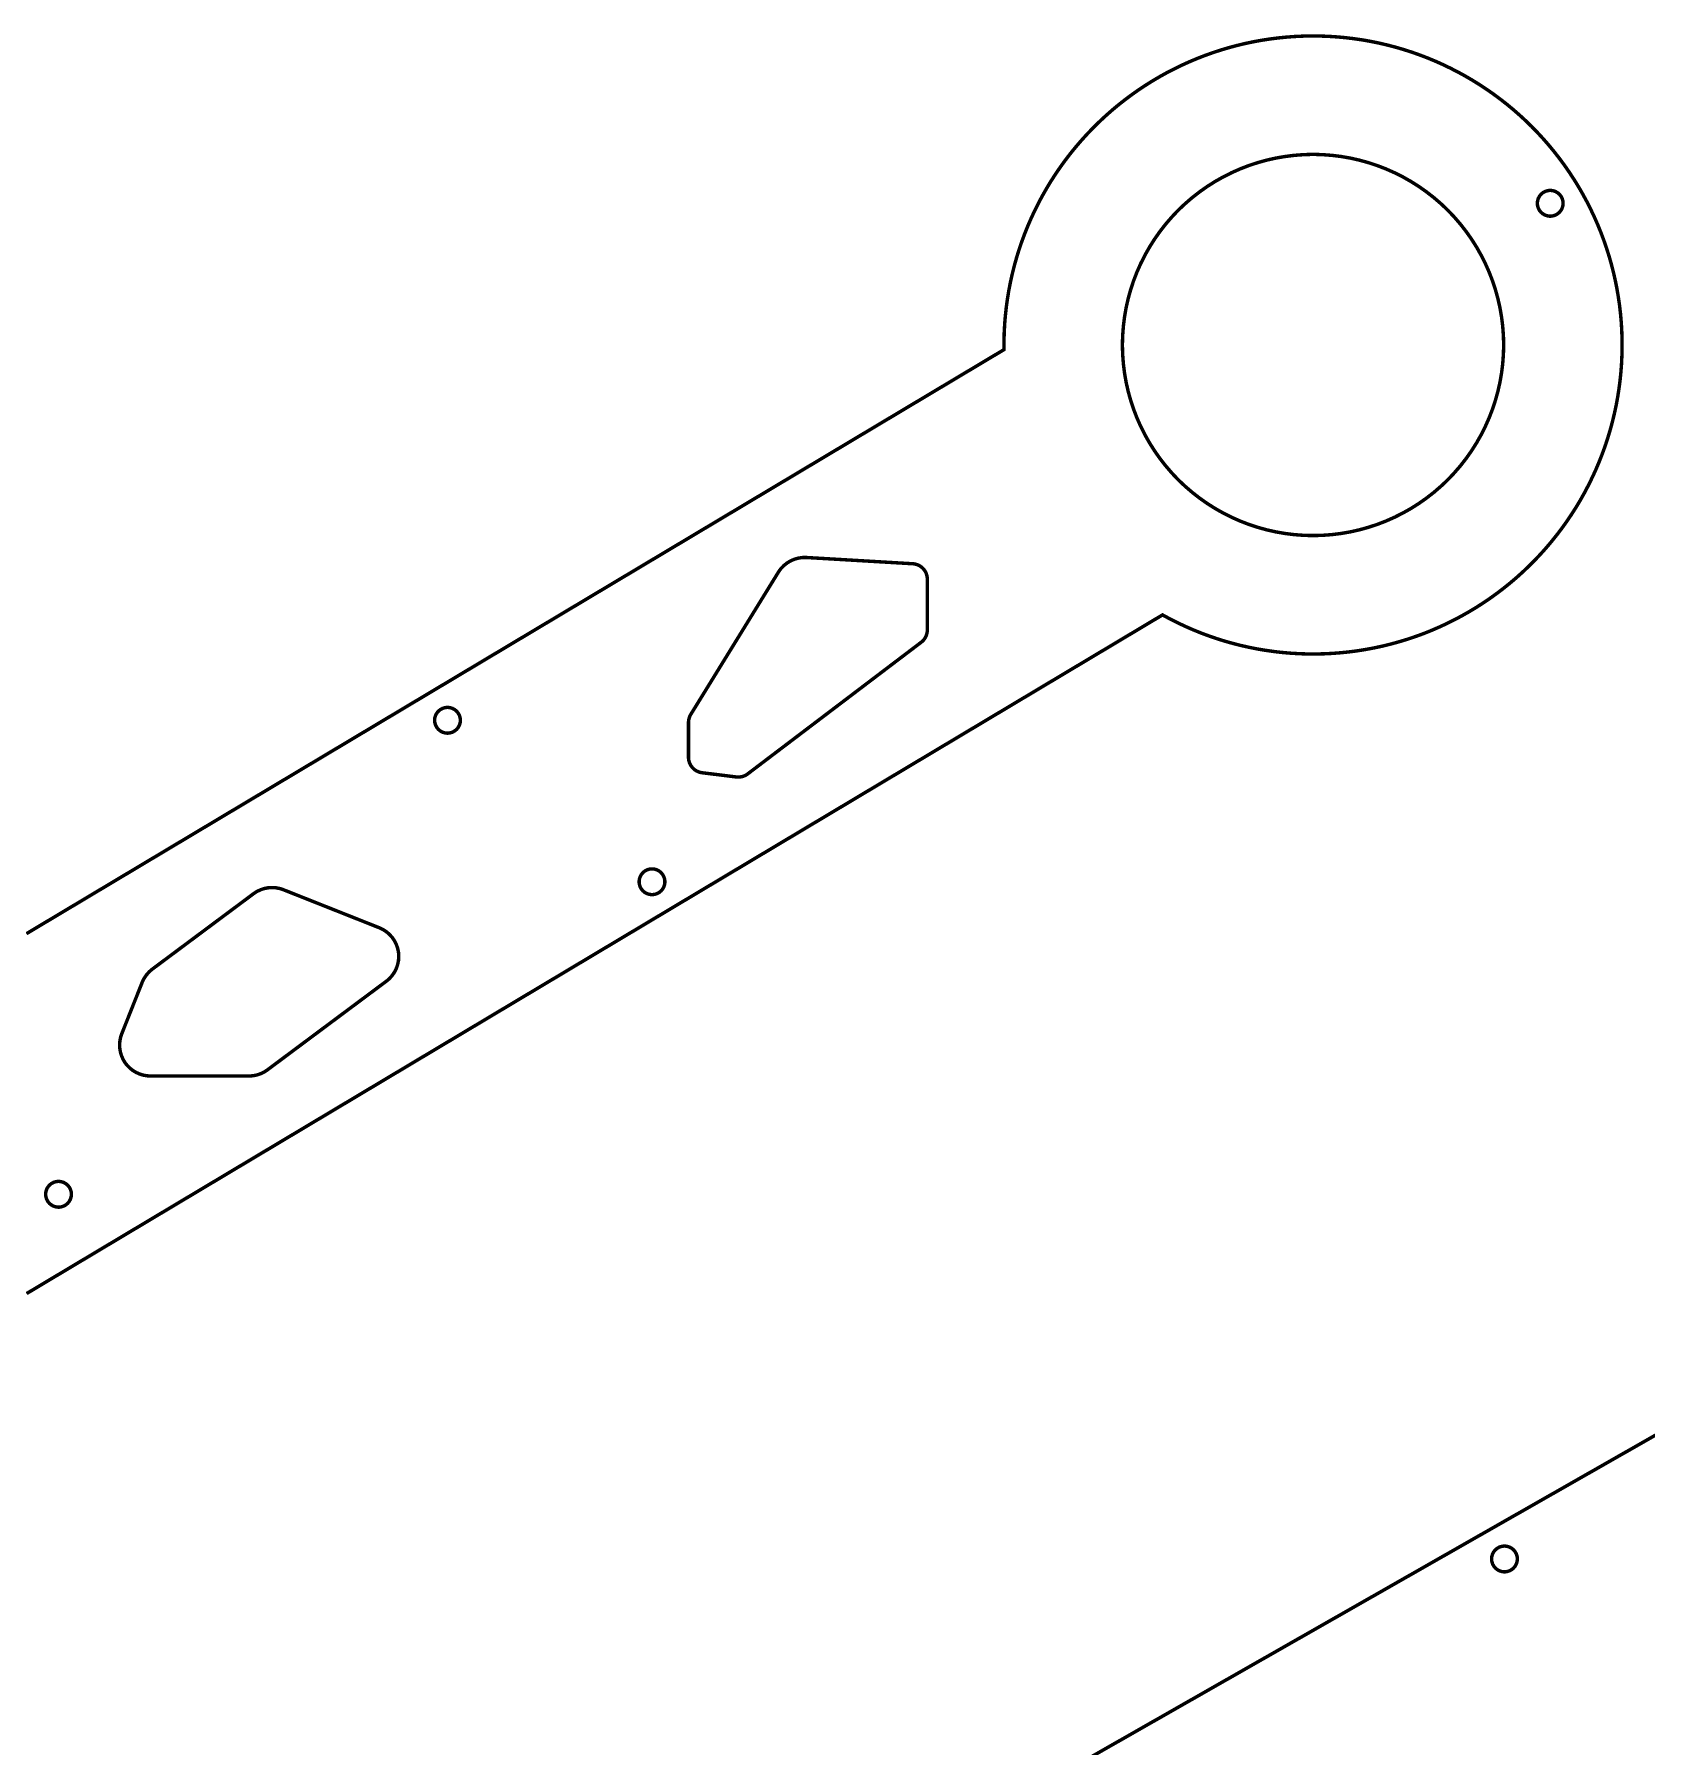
# Model space of a CAD drawing. Extents: x 0 to 533, y 0 to 326.
# Drawn here: x 250.5 to 407, y 160 to 326.2 of the extents above; entities that cross this region are included whole.
import ezdxf

# ---------------------------------------------------------------- set-up
doc = ezdxf.new("R2010")
doc.units = 0
doc.layers.get('0').update_dxf_attribs({"linetype": 'CONTINUOUS'})

msp = doc.modelspace()

# ---------------------------------------------------------------- linework, layer by layer
at = {"color": 0, "const_width": 0.3333}
for points in [[(249.718, 238.94), (344.592, 295.632), (344.589, 295.839), (344.592, 296.461), (344.612, 297.289), (344.657, 298.112), (344.725, 298.933), (344.814, 299.75), (344.925, 300.563), (345.058, 301.369), (345.214, 302.172), (345.39, 302.968), (345.588, 303.758), (345.807, 304.543), (346.046, 305.319), (346.307, 306.09), (346.589, 306.851), (346.89, 307.606), (347.213, 308.351), (347.554, 309.088), (347.917, 309.814), (348.297, 310.532), (348.699, 311.237), (349.119, 311.935), (349.558, 312.619), (350.017, 313.293), (350.494, 313.956), (350.989, 314.604), (351.504, 315.242), (352.036, 315.865), (352.586, 316.475), (353.154, 317.071), (353.739, 317.653), (354.342, 318.219), (354.806, 318.636), (354.963, 318.771), (355.119, 318.907), (355.597, 319.306), (356.246, 319.821), (356.906, 320.317), (357.576, 320.793), (358.26, 321.249), (358.954, 321.686), (359.658, 322.103), (360.372, 322.5), (361.096, 322.876), (361.828, 323.233), (362.569, 323.569), (363.319, 323.885), (364.076, 324.179), (364.84, 324.454), (365.612, 324.707), (366.39, 324.94), (367.174, 325.151), (367.964, 325.342), (368.758, 325.51), (369.557, 325.657), (370.361, 325.782), (371.168, 325.886), (371.979, 325.968), (372.793, 326.028), (373.608, 326.067), (374.426, 326.082), (375.247, 326.075), (376.068, 326.046), (376.889, 325.993), (377.711, 325.919), (378.533, 325.821), (379.15, 325.733), (379.354, 325.701), (379.56, 325.668), (380.172, 325.558), (380.983, 325.393), (381.786, 325.206), (382.583, 324.997), (383.372, 324.768), (384.153, 324.517), (384.925, 324.246), (385.688, 323.954), (386.442, 323.642), (387.185, 323.31), (387.919, 322.957), (388.643, 322.586), (389.356, 322.196), (390.057, 321.786), (390.747, 321.358), (391.425, 320.912), (392.092, 320.447), (392.744, 319.964), (393.385, 319.464), (394.011, 318.947), (394.624, 318.412), (395.222, 317.86), (395.806, 317.292), (396.375, 316.707), (396.928, 316.106), (397.467, 315.489), (397.987, 314.857), (398.493, 314.21), (398.982, 313.547), (399.453, 312.869), (399.906, 312.176), (400.235, 311.649), (400.342, 311.469), (400.449, 311.292), (400.757, 310.751), (401.153, 310.025), (401.526, 309.289), (401.878, 308.544), (402.21, 307.793), (402.519, 307.033), (402.807, 306.268), (403.074, 305.496), (403.319, 304.717), (403.543, 303.933), (403.746, 303.146), (403.926, 302.353), (404.085, 301.556), (404.222, 300.756), (404.339, 299.951), (404.432, 299.144), (404.504, 298.336), (404.554, 297.525), (404.582, 296.714), (404.589, 295.901), (404.572, 295.088), (404.535, 294.275), (404.475, 293.463), (404.392, 292.65), (404.287, 291.84), (404.161, 291.032), (404.013, 290.226), (403.84, 289.422), (403.647, 288.622), (403.431, 287.825), (403.192, 287.033), (402.999, 286.442), (402.931, 286.246), (402.862, 286.05), (402.647, 285.465), (402.344, 284.696), (402.021, 283.936), (401.676, 283.188), (401.314, 282.451), (400.931, 281.726), (400.531, 281.013), (400.11, 280.313), (399.672, 279.624), (399.215, 278.949), (398.742, 278.287), (398.25, 277.639), (397.742, 277.004), (397.217, 276.385), (396.675, 275.779), (396.118, 275.189), (395.544, 274.614), (394.956, 274.056), (394.353, 273.511), (393.733, 272.985), (393.101, 272.474), (392.453, 271.981), (391.792, 271.504), (391.118, 271.046), (390.429, 270.604), (389.729, 270.182), (389.015, 269.778), (388.29, 269.393), (387.553, 269.028), (386.803, 268.681), (386.043, 268.354), (385.465, 268.122), (385.271, 268.049), (385.078, 267.974), (384.492, 267.764), (383.707, 267.501), (382.917, 267.261), (382.124, 267.043), (381.325, 266.847), (380.524, 266.675), (379.719, 266.524), (378.912, 266.394), (378.104, 266.289), (377.293, 266.204), (376.482, 266.142), (375.669, 266.101), (374.857, 266.083), (374.044, 266.086), (373.233, 266.112), (372.424, 266.16), (371.614, 266.229), (370.807, 266.321), (370.003, 266.435), (369.201, 266.569), (368.404, 266.726), (367.61, 266.904), (366.819, 267.106), (366.035, 267.326), (365.254, 267.571), (364.481, 267.836), (363.713, 268.122), (362.951, 268.431), (362.197, 268.761), (361.45, 269.112), (360.711, 269.485), (360.161, 269.778), (359.981, 269.879), (249.718, 203.993)], [(293.99, 125.337), (417.078, 195.521)]]:
    msp.add_lwpolyline(points, dxfattribs=at)
at = {"color": 0}
for points in [[(249.718, 238.94), (344.592, 295.632), (344.589, 295.839), (344.592, 296.461), (344.612, 297.289), (344.657, 298.112), (344.725, 298.933), (344.814, 299.75), (344.925, 300.563), (345.058, 301.369), (345.214, 302.172), (345.39, 302.968), (345.588, 303.758), (345.807, 304.543), (346.046, 305.319), (346.307, 306.09), (346.589, 306.851), (346.89, 307.606), (347.213, 308.351), (347.554, 309.088), (347.917, 309.814), (348.297, 310.532), (348.699, 311.237), (349.119, 311.935), (349.558, 312.619), (350.017, 313.293), (350.494, 313.956), (350.989, 314.604), (351.504, 315.242), (352.036, 315.865), (352.586, 316.475), (353.154, 317.071), (353.739, 317.653), (354.342, 318.219), (354.806, 318.636), (354.963, 318.771), (355.119, 318.907), (355.597, 319.306), (356.246, 319.821), (356.906, 320.317), (357.576, 320.793), (358.26, 321.249), (358.954, 321.686), (359.658, 322.103), (360.372, 322.5), (361.096, 322.876), (361.828, 323.233), (362.569, 323.569), (363.319, 323.885), (364.076, 324.179), (364.84, 324.454), (365.612, 324.707), (366.39, 324.94), (367.174, 325.151), (367.964, 325.342), (368.758, 325.51), (369.557, 325.657), (370.361, 325.782), (371.168, 325.886), (371.979, 325.968), (372.793, 326.028), (373.608, 326.067), (374.426, 326.082), (375.247, 326.075), (376.068, 326.046), (376.889, 325.993), (377.711, 325.919), (378.533, 325.821), (379.15, 325.733), (379.354, 325.701), (379.56, 325.668), (380.172, 325.558), (380.983, 325.393), (381.786, 325.206), (382.583, 324.997), (383.372, 324.768), (384.153, 324.517), (384.925, 324.246), (385.688, 323.954), (386.442, 323.642), (387.185, 323.31), (387.919, 322.957), (388.643, 322.586), (389.356, 322.196), (390.057, 321.786), (390.747, 321.358), (391.425, 320.912), (392.092, 320.447), (392.744, 319.964), (393.385, 319.464), (394.011, 318.947), (394.624, 318.412), (395.222, 317.86), (395.806, 317.292), (396.375, 316.707), (396.928, 316.106), (397.467, 315.489), (397.987, 314.857), (398.493, 314.21), (398.982, 313.547), (399.453, 312.869), (399.906, 312.176), (400.235, 311.649), (400.342, 311.469), (400.449, 311.292), (400.757, 310.751), (401.153, 310.025), (401.526, 309.289), (401.878, 308.544), (402.21, 307.793), (402.519, 307.033), (402.807, 306.268), (403.074, 305.496), (403.319, 304.717), (403.543, 303.933), (403.746, 303.146), (403.926, 302.353), (404.085, 301.556), (404.222, 300.756), (404.339, 299.951), (404.432, 299.144), (404.504, 298.336), (404.554, 297.525), (404.582, 296.714), (404.589, 295.901), (404.572, 295.088), (404.535, 294.275), (404.475, 293.463), (404.392, 292.65), (404.287, 291.84), (404.161, 291.032), (404.013, 290.226), (403.84, 289.422), (403.647, 288.622), (403.431, 287.825), (403.192, 287.033), (402.999, 286.442), (402.931, 286.246), (402.862, 286.05), (402.647, 285.465), (402.344, 284.696), (402.021, 283.936), (401.676, 283.188), (401.314, 282.451), (400.931, 281.726), (400.531, 281.013), (400.11, 280.313), (399.672, 279.624), (399.215, 278.949), (398.742, 278.287), (398.25, 277.639), (397.742, 277.004), (397.217, 276.385), (396.675, 275.779), (396.118, 275.189), (395.544, 274.614), (394.956, 274.056), (394.353, 273.511), (393.733, 272.985), (393.101, 272.474), (392.453, 271.981), (391.792, 271.504), (391.118, 271.046), (390.429, 270.604), (389.729, 270.182), (389.015, 269.778), (388.29, 269.393), (387.553, 269.028), (386.803, 268.681), (386.043, 268.354), (385.465, 268.122), (385.271, 268.049), (385.078, 267.974), (384.492, 267.764), (383.707, 267.501), (382.917, 267.261), (382.124, 267.043), (381.325, 266.847), (380.524, 266.675), (379.719, 266.524), (378.912, 266.394), (378.104, 266.289), (377.293, 266.204), (376.482, 266.142), (375.669, 266.101), (374.857, 266.083), (374.044, 266.086), (373.233, 266.112), (372.424, 266.16), (371.614, 266.229), (370.807, 266.321), (370.003, 266.435), (369.201, 266.569), (368.404, 266.726), (367.61, 266.904), (366.819, 267.106), (366.035, 267.326), (365.254, 267.571), (364.481, 267.836), (363.713, 268.122), (362.951, 268.431), (362.197, 268.761), (361.45, 269.112), (360.711, 269.485), (360.161, 269.778), (359.981, 269.879), (249.718, 203.993)], [(293.99, 125.337), (417.078, 195.521)]]:
    msp.add_lwpolyline(points, dxfattribs=at)
at = {"color": 0, "const_width": 0.3333}
for points in [[(374.589, 314.582), (374.818, 314.582), (375.506, 314.56), (376.417, 314.492), (377.321, 314.379), (378.215, 314.224), (379.099, 314.024), (379.969, 313.782), (380.826, 313.499), (381.668, 313.174), (382.493, 312.808), (383.3, 312.403), (384.088, 311.957), (384.853, 311.474), (385.596, 310.951), (386.314, 310.392), (387.006, 309.796), (387.508, 309.325), (387.671, 309.164), (387.832, 309.001), (388.303, 308.499), (388.899, 307.807), (389.458, 307.089), (389.981, 306.346), (390.464, 305.581), (390.91, 304.793), (391.315, 303.986), (391.681, 303.161), (392.006, 302.319), (392.289, 301.463), (392.531, 300.592), (392.731, 299.708), (392.886, 298.814), (392.999, 297.91), (393.067, 296.999), (393.089, 296.311), (393.089, 296.082), (393.089, 295.853), (393.067, 295.164), (392.999, 294.253), (392.886, 293.35), (392.731, 292.456), (392.531, 291.572), (392.289, 290.701), (392.006, 289.844), (391.681, 289.003), (391.315, 288.178), (390.91, 287.371), (390.464, 286.583), (389.981, 285.818), (389.458, 285.075), (388.899, 284.357), (388.303, 283.665), (387.832, 283.162), (387.671, 283), (387.508, 282.838), (387.006, 282.368), (386.314, 281.771), (385.596, 281.213), (384.853, 280.69), (384.088, 280.206), (383.3, 279.761), (382.493, 279.356), (381.668, 278.99), (380.826, 278.665), (379.969, 278.382), (379.099, 278.14), (378.215, 277.94), (377.321, 277.785), (376.417, 277.672), (375.506, 277.604), (374.818, 277.582), (374.589, 277.582), (374.36, 277.582), (373.671, 277.604), (372.76, 277.672), (371.857, 277.785), (370.963, 277.94), (370.079, 278.14), (369.208, 278.382), (368.351, 278.665), (367.51, 278.99), (366.685, 279.356), (365.878, 279.761), (365.09, 280.206), (364.325, 280.69), (363.582, 281.213), (362.864, 281.771), (362.172, 282.368), (361.669, 282.838), (361.507, 283), (361.346, 283.162), (360.875, 283.665), (360.278, 284.357), (359.719, 285.075), (359.197, 285.818), (358.714, 286.583), (358.268, 287.371), (357.862, 288.178), (357.497, 289.003), (357.172, 289.844), (356.889, 290.701), (356.647, 291.572), (356.447, 292.456), (356.292, 293.35), (356.179, 294.253), (356.111, 295.164), (356.089, 295.853), (356.089, 296.082), (356.089, 296.311), (356.111, 296.999), (356.179, 297.91), (356.292, 298.814), (356.447, 299.708), (356.647, 300.592), (356.889, 301.463), (357.172, 302.319), (357.497, 303.161), (357.862, 303.986), (358.268, 304.793), (358.714, 305.581), (359.197, 306.346), (359.719, 307.089), (360.278, 307.807), (360.875, 308.499), (361.346, 309.001), (361.507, 309.164), (361.669, 309.325), (362.172, 309.796), (362.864, 310.392), (363.582, 310.951), (364.325, 311.474), (365.09, 311.957), (365.878, 312.403), (366.685, 312.808), (367.51, 313.174), (368.351, 313.499), (369.208, 313.782), (370.079, 314.024), (370.963, 314.224), (371.857, 314.379), (372.76, 314.492), (373.671, 314.56), (374.36, 314.582), (374.589, 314.582)], [(397.612, 311.089), (397.675, 311.089), (397.864, 311.064), (398.099, 310.99), (398.311, 310.875), (398.496, 310.722), (398.649, 310.537), (398.764, 310.325), (398.836, 310.09), (398.862, 309.901), (398.862, 309.839), (398.862, 309.776), (398.836, 309.588), (398.764, 309.353), (398.649, 309.14), (398.496, 308.956), (398.311, 308.803), (398.099, 308.688), (397.864, 308.614), (397.675, 308.589), (397.612, 308.589), (397.549, 308.589), (397.36, 308.614), (397.125, 308.688), (396.912, 308.803), (396.728, 308.956), (396.575, 309.14), (396.46, 309.353), (396.388, 309.588), (396.362, 309.776), (396.362, 309.839), (396.362, 309.901), (396.388, 310.09), (396.46, 310.325), (396.575, 310.537), (396.728, 310.722), (396.912, 310.875), (397.125, 310.99), (397.36, 311.064), (397.549, 311.089), (397.612, 311.089)], [(314.19, 260.219), (314.164, 260.176), (314.094, 260.036), (314.025, 259.842), (313.982, 259.64), (313.968, 259.485), (313.968, 259.433), (313.968, 256.046), (313.968, 255.976), (313.993, 255.768), (314.068, 255.507), (314.186, 255.267), (314.343, 255.053), (314.536, 254.869), (314.76, 254.722), (315.01, 254.617), (315.213, 254.565), (315.282, 254.557), (318.612, 254.142), (318.685, 254.133), (318.903, 254.133), (319.188, 254.182), (319.457, 254.283), (319.647, 254.392), (319.704, 254.435), (336.554, 267.221), (336.589, 267.247), (336.688, 267.335), (336.804, 267.461), (336.907, 267.6), (336.992, 267.749), (337.058, 267.907), (337.107, 268.071), (337.138, 268.242), (337.147, 268.372), (337.147, 268.415), (337.147, 273.347), (337.147, 273.383), (337.14, 273.494), (337.119, 273.638), (337.085, 273.776), (337.039, 273.91), (336.979, 274.037), (336.91, 274.158), (336.829, 274.271), (336.739, 274.376), (336.639, 274.472), (336.531, 274.56), (336.414, 274.636), (336.29, 274.703), (336.16, 274.757), (336.024, 274.8), (335.882, 274.829), (335.772, 274.843), (335.736, 274.844), (325.422, 275.45), (325.321, 275.456), (325.013, 275.446), (324.612, 275.388), (324.228, 275.276), (323.861, 275.115), (323.521, 274.908), (323.208, 274.656), (322.931, 274.361), (322.746, 274.115), (322.693, 274.028), (314.19, 260.219)], [(290.572, 260.899), (290.635, 260.899), (290.824, 260.872), (291.058, 260.8), (291.271, 260.685), (291.456, 260.532), (291.608, 260.347), (291.724, 260.135), (291.797, 259.9), (291.822, 259.711), (291.822, 259.649), (291.822, 259.585), (291.797, 259.396), (291.724, 259.161), (291.608, 258.949), (291.456, 258.764), (291.271, 258.611), (291.058, 258.496), (290.824, 258.424), (290.635, 258.399), (290.572, 258.399), (290.51, 258.399), (290.321, 258.424), (290.086, 258.496), (289.874, 258.611), (289.689, 258.764), (289.536, 258.949), (289.421, 259.161), (289.347, 259.396), (289.322, 259.585), (289.322, 259.649), (289.322, 259.711), (289.347, 259.9), (289.421, 260.135), (289.536, 260.347), (289.689, 260.532), (289.874, 260.685), (290.086, 260.8), (290.321, 260.872), (290.51, 260.899), (290.572, 260.899)], [(310.424, 245.221), (310.487, 245.221), (310.676, 245.196), (310.911, 245.124), (311.122, 245.008), (311.308, 244.856), (311.461, 244.671), (311.575, 244.458), (311.649, 244.224), (311.674, 244.035), (311.674, 243.971), (311.674, 243.908), (311.649, 243.719), (311.575, 243.485), (311.461, 243.272), (311.308, 243.088), (311.122, 242.935), (310.911, 242.819), (310.676, 242.747), (310.487, 242.721), (310.424, 242.721), (310.361, 242.721), (310.172, 242.747), (309.938, 242.819), (309.725, 242.935), (309.54, 243.088), (309.388, 243.272), (309.272, 243.485), (309.2, 243.719), (309.174, 243.908), (309.174, 243.971), (309.174, 244.035), (309.2, 244.224), (309.272, 244.458), (309.388, 244.671), (309.54, 244.856), (309.725, 245.008), (309.938, 245.124), (310.172, 245.196), (310.361, 245.221), (310.424, 245.221)], [(258.957, 229.221), (258.924, 229.135), (258.842, 228.869), (258.772, 228.51), (258.746, 228.149), (258.764, 227.786), (258.825, 227.431), (258.929, 227.082), (259.075, 226.747), (259.213, 226.506), (259.264, 226.429), (259.315, 226.353), (259.49, 226.136), (259.747, 225.876), (260.032, 225.651), (260.342, 225.462), (260.671, 225.314), (261.017, 225.204), (261.376, 225.138), (261.653, 225.114), (261.746, 225.114), (271.299, 225.114), (271.358, 225.114), (271.539, 225.124), (271.778, 225.153), (272.013, 225.2), (272.243, 225.267), (272.467, 225.351), (272.683, 225.453), (272.892, 225.572), (273.043, 225.672), (273.092, 225.708), (284.633, 234.314), (284.714, 234.374), (284.94, 234.576), (285.206, 234.874), (285.428, 235.2), (285.604, 235.551), (285.733, 235.924), (285.813, 236.311), (285.84, 236.708), (285.828, 237.011), (285.815, 237.111), (285.801, 237.211), (285.735, 237.507), (285.606, 237.885), (285.428, 238.237), (285.207, 238.563), (284.944, 238.857), (284.646, 239.115), (284.313, 239.333), (284.04, 239.469), (283.947, 239.507), (274.649, 243.197), (274.558, 243.233), (274.281, 243.317), (273.904, 243.388), (273.526, 243.408), (273.149, 243.383), (272.778, 243.31), (272.418, 243.19), (272.074, 243.025), (271.826, 242.872), (271.749, 242.814), (261.926, 235.492), (261.843, 235.429), (261.611, 235.221), (261.338, 234.911), (261.11, 234.567), (260.968, 234.289), (260.931, 234.193), (258.957, 229.221)], [(252.817, 214.882), (252.879, 214.882), (253.068, 214.857), (253.303, 214.785), (253.515, 214.669), (253.7, 214.517), (253.853, 214.332), (253.968, 214.119), (254.04, 213.885), (254.067, 213.696), (254.067, 213.632), (254.067, 213.569), (254.04, 213.381), (253.968, 213.146), (253.853, 212.933), (253.7, 212.749), (253.515, 212.596), (253.303, 212.481), (253.068, 212.408), (252.879, 212.382), (252.817, 212.382), (252.753, 212.382), (252.564, 212.408), (252.329, 212.481), (252.118, 212.596), (251.932, 212.749), (251.779, 212.933), (251.664, 213.146), (251.592, 213.381), (251.567, 213.569), (251.567, 213.632), (251.567, 213.696), (251.592, 213.885), (251.664, 214.119), (251.779, 214.332), (251.932, 214.517), (252.118, 214.669), (252.329, 214.785), (252.564, 214.857), (252.753, 214.882), (252.817, 214.882)], [(393.171, 176.979), (393.108, 176.979), (392.919, 177.006), (392.685, 177.078), (392.472, 177.193), (392.287, 177.346), (392.135, 177.531), (392.019, 177.743), (391.947, 177.978), (391.921, 178.167), (391.921, 178.229), (391.921, 178.293), (391.947, 178.482), (392.019, 178.717), (392.135, 178.929), (392.287, 179.114), (392.472, 179.267), (392.685, 179.382), (392.919, 179.454), (393.108, 179.479), (393.171, 179.479), (393.235, 179.479), (393.424, 179.454), (393.658, 179.382), (393.871, 179.267), (394.056, 179.114), (394.208, 178.929), (394.324, 178.717), (394.396, 178.482), (394.421, 178.293), (394.421, 178.229), (394.421, 178.167), (394.396, 177.978), (394.324, 177.743), (394.208, 177.531), (394.056, 177.346), (393.871, 177.193), (393.658, 177.078), (393.424, 177.006), (393.235, 176.979), (393.171, 176.979)]]:
    msp.add_lwpolyline(points, close=True, dxfattribs=at)
at = {"color": 0}
for points in [[(374.589, 314.582), (374.818, 314.582), (375.506, 314.56), (376.417, 314.492), (377.321, 314.379), (378.215, 314.224), (379.099, 314.024), (379.969, 313.782), (380.826, 313.499), (381.668, 313.174), (382.493, 312.808), (383.3, 312.403), (384.088, 311.957), (384.853, 311.474), (385.596, 310.951), (386.314, 310.392), (387.006, 309.796), (387.508, 309.325), (387.671, 309.164), (387.832, 309.001), (388.303, 308.499), (388.899, 307.807), (389.458, 307.089), (389.981, 306.346), (390.464, 305.581), (390.91, 304.793), (391.315, 303.986), (391.681, 303.161), (392.006, 302.319), (392.289, 301.463), (392.531, 300.592), (392.731, 299.708), (392.886, 298.814), (392.999, 297.91), (393.067, 296.999), (393.089, 296.311), (393.089, 296.082), (393.089, 295.853), (393.067, 295.164), (392.999, 294.253), (392.886, 293.35), (392.731, 292.456), (392.531, 291.572), (392.289, 290.701), (392.006, 289.844), (391.681, 289.003), (391.315, 288.178), (390.91, 287.371), (390.464, 286.583), (389.981, 285.818), (389.458, 285.075), (388.899, 284.357), (388.303, 283.665), (387.832, 283.162), (387.671, 283), (387.508, 282.838), (387.006, 282.368), (386.314, 281.771), (385.596, 281.213), (384.853, 280.69), (384.088, 280.206), (383.3, 279.761), (382.493, 279.356), (381.668, 278.99), (380.826, 278.665), (379.969, 278.382), (379.099, 278.14), (378.215, 277.94), (377.321, 277.785), (376.417, 277.672), (375.506, 277.604), (374.818, 277.582), (374.589, 277.582), (374.36, 277.582), (373.671, 277.604), (372.76, 277.672), (371.857, 277.785), (370.963, 277.94), (370.079, 278.14), (369.208, 278.382), (368.351, 278.665), (367.51, 278.99), (366.685, 279.356), (365.878, 279.761), (365.09, 280.206), (364.325, 280.69), (363.582, 281.213), (362.864, 281.771), (362.172, 282.368), (361.669, 282.838), (361.507, 283), (361.346, 283.162), (360.875, 283.665), (360.278, 284.357), (359.719, 285.075), (359.197, 285.818), (358.714, 286.583), (358.268, 287.371), (357.862, 288.178), (357.497, 289.003), (357.172, 289.844), (356.889, 290.701), (356.647, 291.572), (356.447, 292.456), (356.292, 293.35), (356.179, 294.253), (356.111, 295.164), (356.089, 295.853), (356.089, 296.082), (356.089, 296.311), (356.111, 296.999), (356.179, 297.91), (356.292, 298.814), (356.447, 299.708), (356.647, 300.592), (356.889, 301.463), (357.172, 302.319), (357.497, 303.161), (357.862, 303.986), (358.268, 304.793), (358.714, 305.581), (359.197, 306.346), (359.719, 307.089), (360.278, 307.807), (360.875, 308.499), (361.346, 309.001), (361.507, 309.164), (361.669, 309.325), (362.172, 309.796), (362.864, 310.392), (363.582, 310.951), (364.325, 311.474), (365.09, 311.957), (365.878, 312.403), (366.685, 312.808), (367.51, 313.174), (368.351, 313.499), (369.208, 313.782), (370.079, 314.024), (370.963, 314.224), (371.857, 314.379), (372.76, 314.492), (373.671, 314.56), (374.36, 314.582), (374.589, 314.582)], [(397.612, 311.089), (397.675, 311.089), (397.864, 311.064), (398.099, 310.99), (398.311, 310.875), (398.496, 310.722), (398.649, 310.537), (398.764, 310.325), (398.836, 310.09), (398.862, 309.901), (398.862, 309.839), (398.862, 309.776), (398.836, 309.588), (398.764, 309.353), (398.649, 309.14), (398.496, 308.956), (398.311, 308.803), (398.099, 308.688), (397.864, 308.614), (397.675, 308.589), (397.612, 308.589), (397.549, 308.589), (397.36, 308.614), (397.125, 308.688), (396.912, 308.803), (396.728, 308.956), (396.575, 309.14), (396.46, 309.353), (396.388, 309.588), (396.362, 309.776), (396.362, 309.839), (396.362, 309.901), (396.388, 310.09), (396.46, 310.325), (396.575, 310.537), (396.728, 310.722), (396.912, 310.875), (397.125, 310.99), (397.36, 311.064), (397.549, 311.089), (397.612, 311.089)], [(314.19, 260.219), (314.164, 260.176), (314.094, 260.036), (314.025, 259.842), (313.982, 259.64), (313.968, 259.485), (313.968, 259.433), (313.968, 256.046), (313.968, 255.976), (313.993, 255.768), (314.068, 255.507), (314.186, 255.267), (314.343, 255.053), (314.536, 254.869), (314.76, 254.722), (315.01, 254.617), (315.213, 254.565), (315.282, 254.557), (318.612, 254.142), (318.685, 254.133), (318.903, 254.133), (319.188, 254.182), (319.457, 254.283), (319.647, 254.392), (319.704, 254.435), (336.554, 267.221), (336.589, 267.247), (336.688, 267.335), (336.804, 267.461), (336.907, 267.6), (336.992, 267.749), (337.058, 267.907), (337.107, 268.071), (337.138, 268.242), (337.147, 268.372), (337.147, 268.415), (337.147, 273.347), (337.147, 273.383), (337.14, 273.494), (337.119, 273.638), (337.085, 273.776), (337.039, 273.91), (336.979, 274.037), (336.91, 274.158), (336.829, 274.271), (336.739, 274.376), (336.639, 274.472), (336.531, 274.56), (336.414, 274.636), (336.29, 274.703), (336.16, 274.757), (336.024, 274.8), (335.882, 274.829), (335.772, 274.843), (335.736, 274.844), (325.422, 275.45), (325.321, 275.456), (325.013, 275.446), (324.612, 275.388), (324.228, 275.276), (323.861, 275.115), (323.521, 274.908), (323.208, 274.656), (322.931, 274.361), (322.746, 274.115), (322.693, 274.028), (314.19, 260.219)], [(290.572, 260.899), (290.635, 260.899), (290.824, 260.872), (291.058, 260.8), (291.271, 260.685), (291.456, 260.532), (291.608, 260.347), (291.724, 260.135), (291.797, 259.9), (291.822, 259.711), (291.822, 259.649), (291.822, 259.585), (291.797, 259.396), (291.724, 259.161), (291.608, 258.949), (291.456, 258.764), (291.271, 258.611), (291.058, 258.496), (290.824, 258.424), (290.635, 258.399), (290.572, 258.399), (290.51, 258.399), (290.321, 258.424), (290.086, 258.496), (289.874, 258.611), (289.689, 258.764), (289.536, 258.949), (289.421, 259.161), (289.347, 259.396), (289.322, 259.585), (289.322, 259.649), (289.322, 259.711), (289.347, 259.9), (289.421, 260.135), (289.536, 260.347), (289.689, 260.532), (289.874, 260.685), (290.086, 260.8), (290.321, 260.872), (290.51, 260.899), (290.572, 260.899)], [(310.424, 245.221), (310.487, 245.221), (310.676, 245.196), (310.911, 245.124), (311.122, 245.008), (311.308, 244.856), (311.461, 244.671), (311.575, 244.458), (311.649, 244.224), (311.674, 244.035), (311.674, 243.971), (311.674, 243.908), (311.649, 243.719), (311.575, 243.485), (311.461, 243.272), (311.308, 243.088), (311.122, 242.935), (310.911, 242.819), (310.676, 242.747), (310.487, 242.721), (310.424, 242.721), (310.361, 242.721), (310.172, 242.747), (309.938, 242.819), (309.725, 242.935), (309.54, 243.088), (309.388, 243.272), (309.272, 243.485), (309.2, 243.719), (309.174, 243.908), (309.174, 243.971), (309.174, 244.035), (309.2, 244.224), (309.272, 244.458), (309.388, 244.671), (309.54, 244.856), (309.725, 245.008), (309.938, 245.124), (310.172, 245.196), (310.361, 245.221), (310.424, 245.221)], [(258.957, 229.221), (258.924, 229.135), (258.842, 228.869), (258.772, 228.51), (258.746, 228.149), (258.764, 227.786), (258.825, 227.431), (258.929, 227.082), (259.075, 226.747), (259.213, 226.506), (259.264, 226.429), (259.315, 226.353), (259.49, 226.136), (259.747, 225.876), (260.032, 225.651), (260.342, 225.462), (260.671, 225.314), (261.017, 225.204), (261.376, 225.138), (261.653, 225.114), (261.746, 225.114), (271.299, 225.114), (271.358, 225.114), (271.539, 225.124), (271.778, 225.153), (272.013, 225.2), (272.243, 225.267), (272.467, 225.351), (272.683, 225.453), (272.892, 225.572), (273.043, 225.672), (273.092, 225.708), (284.633, 234.314), (284.714, 234.374), (284.94, 234.576), (285.206, 234.874), (285.428, 235.2), (285.604, 235.551), (285.733, 235.924), (285.813, 236.311), (285.84, 236.708), (285.828, 237.011), (285.815, 237.111), (285.801, 237.211), (285.735, 237.507), (285.606, 237.885), (285.428, 238.237), (285.207, 238.563), (284.944, 238.857), (284.646, 239.115), (284.313, 239.333), (284.04, 239.469), (283.947, 239.507), (274.649, 243.197), (274.558, 243.233), (274.281, 243.317), (273.904, 243.388), (273.526, 243.408), (273.149, 243.383), (272.778, 243.31), (272.418, 243.19), (272.074, 243.025), (271.826, 242.872), (271.749, 242.814), (261.926, 235.492), (261.843, 235.429), (261.611, 235.221), (261.338, 234.911), (261.11, 234.567), (260.968, 234.289), (260.931, 234.193), (258.957, 229.221)], [(252.817, 214.882), (252.879, 214.882), (253.068, 214.857), (253.303, 214.785), (253.515, 214.669), (253.7, 214.517), (253.853, 214.332), (253.968, 214.119), (254.04, 213.885), (254.067, 213.696), (254.067, 213.632), (254.067, 213.569), (254.04, 213.381), (253.968, 213.146), (253.853, 212.933), (253.7, 212.749), (253.515, 212.596), (253.303, 212.481), (253.068, 212.408), (252.879, 212.382), (252.817, 212.382), (252.753, 212.382), (252.564, 212.408), (252.329, 212.481), (252.118, 212.596), (251.932, 212.749), (251.779, 212.933), (251.664, 213.146), (251.592, 213.381), (251.567, 213.569), (251.567, 213.632), (251.567, 213.696), (251.592, 213.885), (251.664, 214.119), (251.779, 214.332), (251.932, 214.517), (252.118, 214.669), (252.329, 214.785), (252.564, 214.857), (252.753, 214.882), (252.817, 214.882)], [(393.171, 176.979), (393.108, 176.979), (392.919, 177.006), (392.685, 177.078), (392.472, 177.193), (392.287, 177.346), (392.135, 177.531), (392.019, 177.743), (391.947, 177.978), (391.921, 178.167), (391.921, 178.229), (391.921, 178.293), (391.947, 178.482), (392.019, 178.717), (392.135, 178.929), (392.287, 179.114), (392.472, 179.267), (392.685, 179.382), (392.919, 179.454), (393.108, 179.479), (393.171, 179.479), (393.235, 179.479), (393.424, 179.454), (393.658, 179.382), (393.871, 179.267), (394.056, 179.114), (394.208, 178.929), (394.324, 178.717), (394.396, 178.482), (394.421, 178.293), (394.421, 178.229), (394.421, 178.167), (394.396, 177.978), (394.324, 177.743), (394.208, 177.531), (394.056, 177.346), (393.871, 177.193), (393.658, 177.078), (393.424, 177.006), (393.235, 176.979), (393.171, 176.979)]]:
    msp.add_lwpolyline(points, close=True, dxfattribs=at)

doc.saveas('drawing.dxf')
